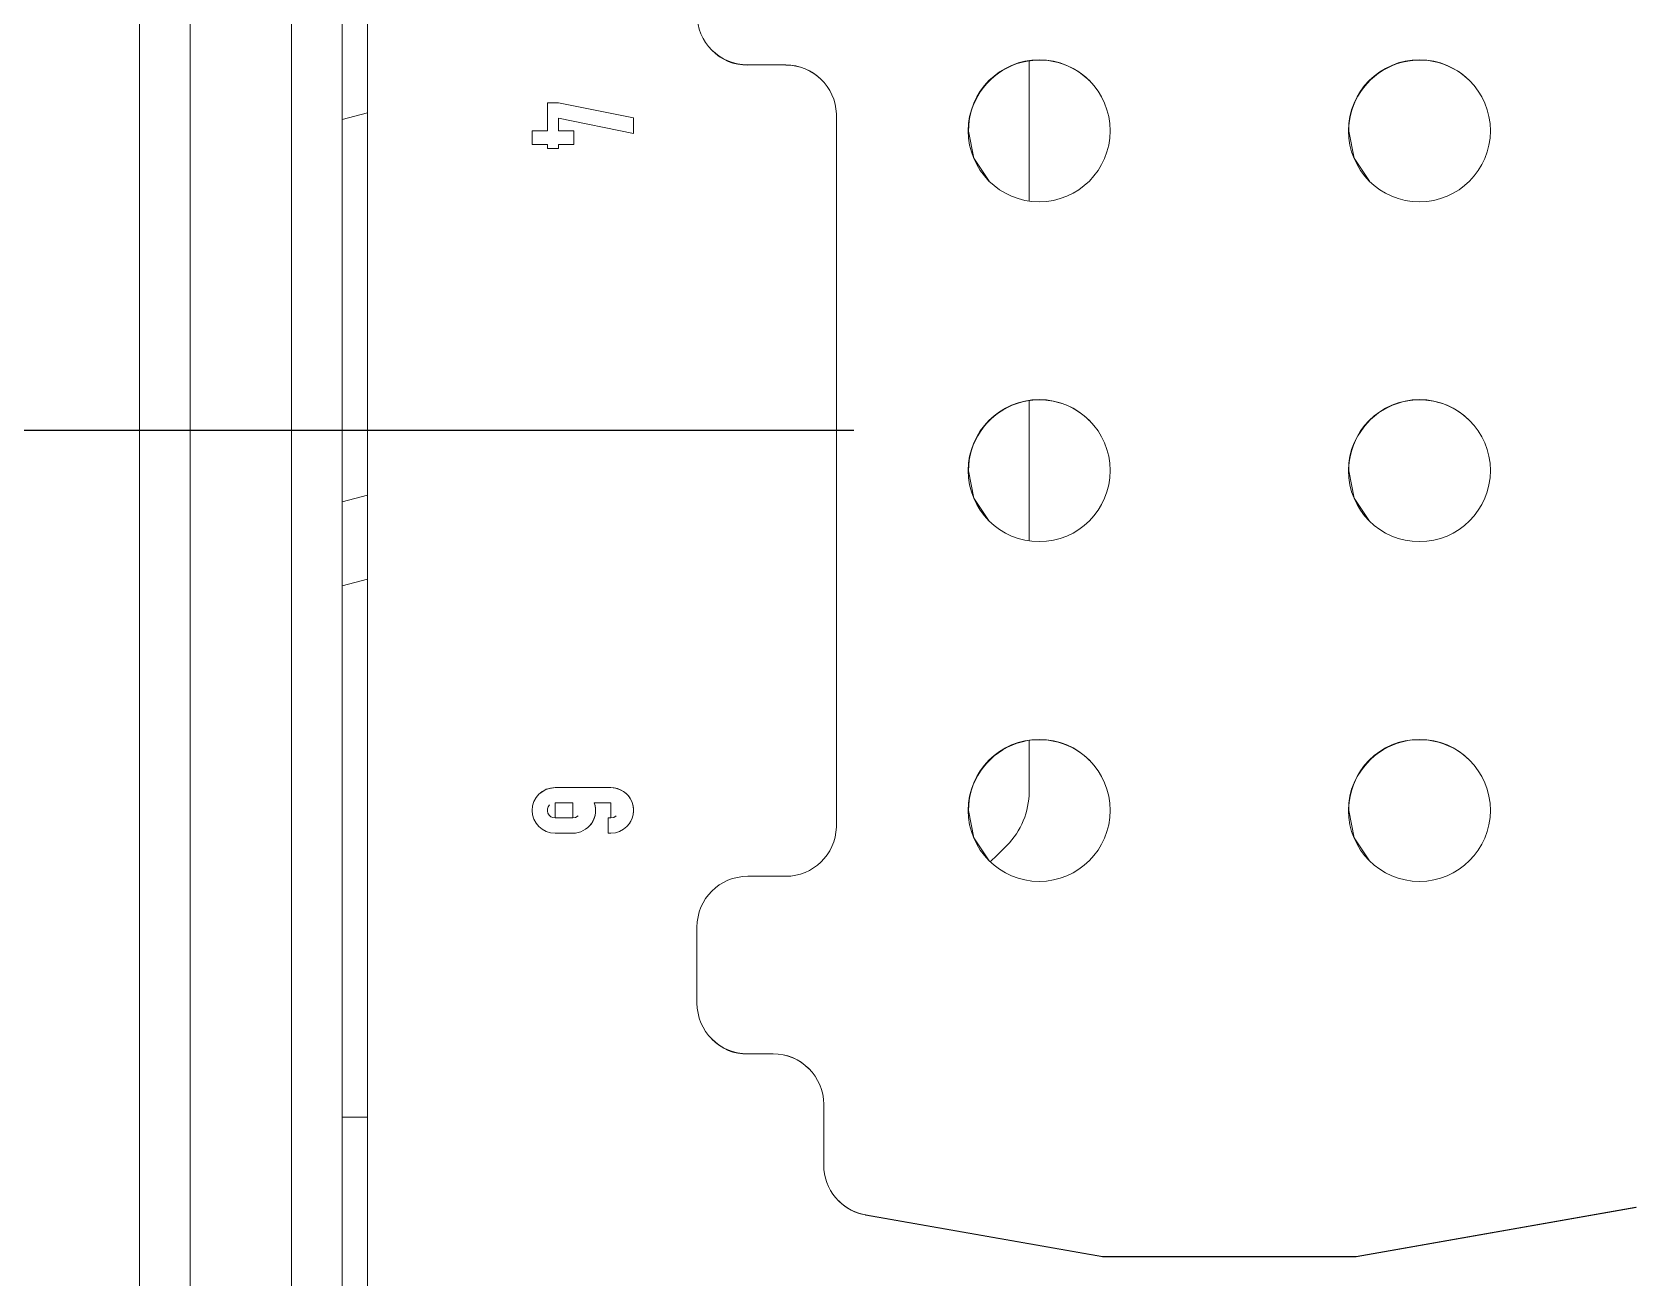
# Model space of a CAD drawing. Extents: x 4137 to 28680, y 2446 to 6814.
# Drawn here: x 16609.52 to 16649.38, y 4613.49 to 4644.44 of the extents above; entities that cross this region are included whole.
import ezdxf

# ---------------------------------------------------------------- set-up
doc = ezdxf.new("R2010")
doc.units = 0
doc.header["$LTSCALE"] = 0.5
doc.layers.get('0').update_dxf_attribs({"linetype": 'CONTINUOUS'})
doc.layers.add('DIM', color=5, linetype='CONTINUOUS')

msp = doc.modelspace()

# ---------------------------------------------------------------- linework, layer by layer
at = {"color": 7, "linetype": 'Continuous', "lineweight": 15}
for p, q in [((16612.184, 4605.192), (16612.184, 4661.892)), ((16612.184, 4605.192), (16612.184, 4661.892)), ((16613.444, 4605.192), (16613.444, 4661.892)), ((16613.444, 4605.192), (16613.444, 4661.892)), ((16615.964, 4661.892), (16615.964, 4605.192)), ((16615.964, 4661.892), (16615.964, 4605.192)), ((16617.224, 4661.892), (16617.224, 4605.192)), ((16617.224, 4661.892), (16617.224, 4605.192)), ((16617.855, 4661.514), (16617.855, 4605.57)), ((16617.855, 4661.514), (16617.855, 4605.57)), ((16626.411, 4643.994), (16626.414, 4643.991)), ((16626.411, 4643.994), (16626.414, 4643.991)), ((16628.247, 4643.625), (16627.302, 4643.625)), ((16627.302, 4643.625), (16627.305, 4643.622)), ((16628.247, 4643.625), (16627.302, 4643.625)), ((16627.302, 4643.625), (16627.305, 4643.622)), ((16627.305, 4643.622), (16628.25, 4643.622)), ((16627.305, 4643.622), (16628.25, 4643.622)), ((16628.247, 4643.625), (16628.25, 4643.622)), ((16628.247, 4643.625), (16628.25, 4643.622)), ((16634.297, 4643.725), (16634.297, 4640.241)), ((16634.297, 4643.725), (16634.297, 4640.241)), ((16622.325, 4642.684), (16622.6, 4642.684)), ((16622.325, 4641.987), (16622.325, 4642.684)), ((16622.325, 4642.684), (16622.6, 4642.684)), ((16622.325, 4642.684), (16622.6, 4642.684)), ((16622.325, 4641.987), (16622.325, 4642.684)), ((16622.325, 4642.684), (16622.6, 4642.684)), ((16622.6, 4642.684), (16624.467, 4642.306)), ((16622.6, 4642.684), (16624.467, 4642.306)), ((16622.6, 4642.684), (16622.6, 4642.684)), ((16622.6, 4642.684), (16624.467, 4642.306)), ((16622.6, 4642.684), (16624.467, 4642.306)), ((16622.6, 4642.684), (16622.6, 4642.684)), ((16617.224, 4642.264), (16617.855, 4642.433)), ((16617.224, 4642.264), (16617.855, 4642.433)), ((16622.6, 4642.298), (16622.6, 4641.987)), ((16624.467, 4641.92), (16622.6, 4642.298)), ((16622.6, 4642.298), (16622.6, 4641.987)), ((16624.467, 4641.92), (16622.6, 4642.298)), ((16624.467, 4642.306), (16624.467, 4641.92)), ((16624.467, 4642.306), (16624.467, 4641.92)), ((16629.506, 4624.685), (16629.506, 4642.405)), ((16629.506, 4624.685), (16629.506, 4642.405)), ((16621.947, 4641.644), (16621.947, 4641.987)), ((16621.947, 4641.987), (16622.325, 4641.987)), ((16622.325, 4641.987), (16621.947, 4641.987)), ((16621.947, 4641.644), (16621.947, 4641.987)), ((16621.947, 4641.987), (16622.325, 4641.987)), ((16622.325, 4641.987), (16621.947, 4641.987)), ((16622.325, 4641.987), (16622.325, 4641.987)), ((16622.325, 4641.987), (16622.325, 4641.987)), ((16622.6, 4641.987), (16622.978, 4641.987)), ((16622.978, 4641.987), (16622.6, 4641.987)), ((16622.6, 4641.987), (16622.6, 4641.987)), ((16622.6, 4641.987), (16622.978, 4641.987)), ((16622.978, 4641.987), (16622.6, 4641.987)), ((16622.6, 4641.987), (16622.6, 4641.987)), ((16622.978, 4641.987), (16622.978, 4641.644)), ((16622.978, 4641.987), (16622.978, 4641.644)), ((16632.783, 4641.987), (16632.79, 4641.98)), ((16632.783, 4641.987), (16632.79, 4641.98)), ((16642.233, 4641.987), (16642.24, 4641.98)), ((16642.233, 4641.987), (16642.24, 4641.98)), ((16622.325, 4641.644), (16621.947, 4641.644)), ((16622.325, 4641.644), (16621.947, 4641.644)), ((16622.325, 4641.55), (16622.325, 4641.644)), ((16622.325, 4641.55), (16622.325, 4641.644)), ((16622.6, 4641.55), (16622.325, 4641.55)), ((16622.6, 4641.55), (16622.325, 4641.55)), ((16622.6, 4641.644), (16622.6, 4641.55)), ((16622.978, 4641.644), (16622.6, 4641.644)), ((16622.6, 4641.644), (16622.6, 4641.55)), ((16622.978, 4641.644), (16622.6, 4641.644)), ((16634.297, 4635.283), (16634.297, 4631.799)), ((16634.297, 4635.283), (16634.297, 4631.799)), ((16632.783, 4633.545), (16632.79, 4633.538)), ((16632.783, 4633.545), (16632.79, 4633.538)), ((16642.233, 4633.545), (16642.24, 4633.538)), ((16642.233, 4633.545), (16642.24, 4633.538)), ((16617.224, 4632.766), (16617.855, 4632.935)), ((16617.224, 4632.766), (16617.855, 4632.935)), ((16617.855, 4630.848), (16617.224, 4630.679)), ((16617.855, 4630.848), (16617.224, 4630.679)), ((16634.297, 4626.841), (16634.297, 4625.568)), ((16634.297, 4626.841), (16634.297, 4625.568)), ((16622.514, 4625.67), (16623.9, 4625.67)), ((16622.514, 4625.67), (16623.9, 4625.67)), ((16622.514, 4625.292), (16622.955, 4625.292)), ((16622.514, 4624.914), (16622.514, 4625.292)), ((16622.514, 4625.292), (16622.955, 4625.292)), ((16622.514, 4624.914), (16622.514, 4625.292)), ((16622.955, 4625.292), (16622.955, 4624.914)), ((16622.955, 4625.292), (16622.955, 4624.914)), ((16623.9, 4625.292), (16623.489, 4625.292)), ((16623.9, 4625.292), (16623.489, 4625.292)), ((16623.9, 4624.914), (16623.9, 4625.292)), ((16623.9, 4624.914), (16623.9, 4625.292)), ((16632.783, 4625.103), (16632.79, 4625.096)), ((16632.783, 4625.103), (16632.79, 4625.096)), ((16642.233, 4625.103), (16642.24, 4625.096)), ((16642.233, 4625.103), (16642.24, 4625.096)), ((16622.955, 4624.914), (16622.514, 4624.914)), ((16622.955, 4624.914), (16622.514, 4624.914)), ((16623.837, 4624.914), (16623.9, 4624.914)), ((16623.837, 4624.536), (16623.837, 4624.914)), ((16623.837, 4624.914), (16623.9, 4624.914)), ((16623.837, 4624.536), (16623.837, 4624.914)), ((16622.955, 4624.536), (16622.514, 4624.536)), ((16622.955, 4624.536), (16622.514, 4624.536)), ((16623.9, 4624.536), (16623.837, 4624.536)), ((16623.9, 4624.536), (16623.837, 4624.536)), ((16633.744, 4624.232), (16633.431, 4623.919)), ((16633.744, 4624.232), (16633.431, 4623.919)), ((16627.302, 4623.465), (16628.247, 4623.465)), ((16627.302, 4623.465), (16628.247, 4623.465)), ((16626.042, 4620.315), (16626.042, 4622.205)), ((16626.042, 4620.315), (16626.042, 4622.205)), ((16626.411, 4619.424), (16626.414, 4619.421)), ((16626.411, 4619.424), (16626.414, 4619.421)), ((16627.932, 4619.055), (16627.302, 4619.055)), ((16627.302, 4619.055), (16627.305, 4619.052)), ((16627.932, 4619.055), (16627.302, 4619.055)), ((16627.302, 4619.055), (16627.305, 4619.052)), ((16627.305, 4619.052), (16627.935, 4619.052)), ((16627.305, 4619.052), (16627.935, 4619.052)), ((16627.932, 4619.055), (16627.935, 4619.052)), ((16627.932, 4619.055), (16627.935, 4619.052)), ((16617.855, 4617.477), (16617.224, 4617.477)), ((16617.855, 4617.477), (16617.224, 4617.477)), ((16629.192, 4616.294), (16629.192, 4617.795)), ((16629.192, 4616.294), (16629.192, 4617.795)), ((16629.561, 4615.403), (16629.564, 4615.4)), ((16629.561, 4615.403), (16629.564, 4615.4)), ((16649.378, 4615.242), (16642.422, 4614.015)), ((16649.378, 4615.242), (16642.422, 4614.015)), ((16649.381, 4615.238), (16642.425, 4614.012)), ((16649.381, 4615.238), (16642.425, 4614.012)), ((16649.381, 4615.238), (16649.378, 4615.242)), ((16649.381, 4615.238), (16649.378, 4615.242)), ((16636.122, 4614.015), (16630.233, 4615.054)), ((16630.233, 4615.054), (16630.236, 4615.05)), ((16636.122, 4614.015), (16630.233, 4615.054)), ((16630.233, 4615.054), (16630.236, 4615.05)), ((16636.125, 4614.012), (16630.236, 4615.05)), ((16636.125, 4614.012), (16630.236, 4615.05)), ((16642.422, 4614.015), (16636.122, 4614.015)), ((16636.125, 4614.012), (16636.122, 4614.015)), ((16642.422, 4614.015), (16636.122, 4614.015)), ((16636.125, 4614.012), (16636.122, 4614.015)), ((16642.425, 4614.012), (16636.125, 4614.012)), ((16642.425, 4614.012), (16636.125, 4614.012)), ((16642.425, 4614.012), (16642.422, 4614.015)), ((16642.425, 4614.012), (16642.422, 4614.015))]:
    msp.add_line(p, q, dxfattribs=at)
at = {"color": 7, "linetype": 'Continuous', "lineweight": 15, "flags": 128}
for points in [[(16632.79, 4641.98), (16632.924, 4641.304), (16633.307, 4640.732)], [(16632.79, 4641.98), (16632.924, 4641.304), (16633.307, 4640.732)], [(16642.24, 4641.98), (16642.374, 4641.304), (16642.757, 4640.732)], [(16642.24, 4641.98), (16642.374, 4641.304), (16642.757, 4640.732)], [(16632.79, 4633.538), (16632.924, 4632.862), (16633.307, 4632.29)], [(16632.79, 4633.538), (16632.924, 4632.862), (16633.307, 4632.29)], [(16642.24, 4633.538), (16642.374, 4632.862), (16642.757, 4632.29)], [(16642.24, 4633.538), (16642.374, 4632.862), (16642.757, 4632.29)], [(16622.113, 4625.504), (16622.297, 4625.627), (16622.514, 4625.67)], [(16622.113, 4625.504), (16622.297, 4625.627), (16622.514, 4625.67)], [(16632.79, 4625.096), (16632.924, 4624.42), (16633.307, 4623.848)], [(16632.79, 4625.096), (16632.924, 4624.42), (16633.307, 4623.848)], [(16642.24, 4625.096), (16642.374, 4624.42), (16642.757, 4623.848)], [(16642.24, 4625.096), (16642.374, 4624.42), (16642.757, 4623.848)], [(16623.088, 4624.97), (16623.027, 4624.929), (16622.955, 4624.914)], [(16623.088, 4624.97), (16623.027, 4624.929), (16622.955, 4624.914)], [(16623.9, 4624.914), (16623.972, 4624.929), (16624.033, 4624.97)], [(16623.9, 4624.914), (16623.972, 4624.929), (16624.033, 4624.97)]]:
    msp.add_lwpolyline(points, dxfattribs=at)
at = {"color": 7, "linetype": 'Continuous', "lineweight": 15}
for centre in [(16634.547, 4641.987), (16634.547, 4641.987), (16643.997, 4641.987), (16643.997, 4641.987), (16634.547, 4633.545), (16634.547, 4633.545), (16643.997, 4633.545), (16643.997, 4633.545), (16634.547, 4625.103), (16634.547, 4625.103), (16643.997, 4625.103), (16643.997, 4625.103)]:
    msp.add_circle(centre, 1.764, dxfattribs=at)
for centre, radius, start, end in [((16627.302, 4644.885), 1.26, 180.0002, 269.9997), ((16627.302, 4644.885), 1.26, 180.0002, 269.9997), ((16627.27, 4644.798), 1.177, 223.3042, 271.6935), ((16627.27, 4644.798), 1.177, 223.3042, 271.6935), ((16628.247, 4642.365), 1.26, 1.812, 90.0004), ((16628.247, 4642.365), 1.26, 1.812, 90.0004), ((16628.25, 4642.361), 1.26, 45.0007, 89.997), ((16628.25, 4642.361), 1.26, 45.0007, 89.997), ((16634.554, 4641.98), 1.764, 44.9981, 179.9998), ((16634.554, 4641.98), 1.764, 44.9981, 179.9998), ((16644.004, 4641.98), 1.764, 44.9981, 179.9998), ((16644.004, 4641.98), 1.764, 44.9981, 179.9998), ((16634.554, 4633.538), 1.764, 44.9977, 180.0002), ((16634.554, 4633.538), 1.764, 44.9977, 180.0002), ((16644.004, 4633.538), 1.764, 44.9977, 180.0002), ((16644.004, 4633.538), 1.764, 44.9977, 180.0002), ((16634.554, 4625.096), 1.764, 44.9977, 180.0002), ((16634.554, 4625.096), 1.764, 44.9977, 180.0002), ((16644.004, 4625.096), 1.764, 44.9977, 180.0002), ((16644.004, 4625.096), 1.764, 44.9977, 180.0002), ((16622.514, 4625.103), 0.567, 90, 270), ((16622.514, 4625.103), 0.567, 90, 270), ((16623.9, 4625.103), 0.567, 270, 90), ((16623.9, 4625.103), 0.567, 315, 90), ((16623.9, 4625.103), 0.567, 270, 90), ((16623.9, 4625.103), 0.567, 315, 90), ((16632.407, 4625.568), 1.89, 315, 0), ((16632.407, 4625.568), 1.89, 315, 0), ((16622.514, 4625.103), 0.189, 135, 270), ((16622.514, 4625.103), 0.189, 135, 270), ((16622.955, 4625.103), 0.567, 270, 19.4712), ((16622.955, 4625.103), 0.567, 270, 19.4712), ((16622.955, 4625.103), 0.567, 315, 19.4712), ((16622.955, 4625.103), 0.567, 315, 19.4712), ((16628.247, 4624.725), 1.26, 269.9998, 358.1878), ((16628.247, 4624.725), 1.26, 269.9998, 358.1878), ((16633.074, 4624.275), 0.504, 299.2266, 315), ((16633.074, 4624.275), 0.504, 299.2266, 315), ((16627.302, 4622.205), 1.26, 90.0003, 179.9998), ((16627.302, 4622.205), 1.26, 90.0003, 179.9998), ((16627.302, 4620.315), 1.26, 180, 269.9999), ((16627.302, 4620.315), 1.26, 180, 269.9999), ((16627.27, 4620.228), 1.177, 223.305, 271.6927), ((16627.27, 4620.228), 1.177, 223.305, 271.6927), ((16627.932, 4617.795), 1.26, 0.0002, 89.9997), ((16627.932, 4617.795), 1.26, 0.0002, 89.9997), ((16627.959, 4617.85), 1.202, 43.8487, 91.1492), ((16627.959, 4617.85), 1.202, 43.8487, 91.1492), ((16630.452, 4616.294), 1.26, 180.0002, 259.9997), ((16630.452, 4616.294), 1.26, 180.0002, 259.9997), ((16630.455, 4616.291), 1.26, 224.9993, 259.9996), ((16630.455, 4616.291), 1.26, 224.9993, 259.9996)]:
    msp.add_arc(centre, radius, start, end, dxfattribs=at)
at = {"layer": 'DIM'}
msp.add_line((16541.047, 4634.551), (16629.943, 4634.551), dxfattribs=at)
msp.add_line((16541.047, 4634.551), (16629.943, 4634.551), dxfattribs=at)

doc.saveas('drawing.dxf')
